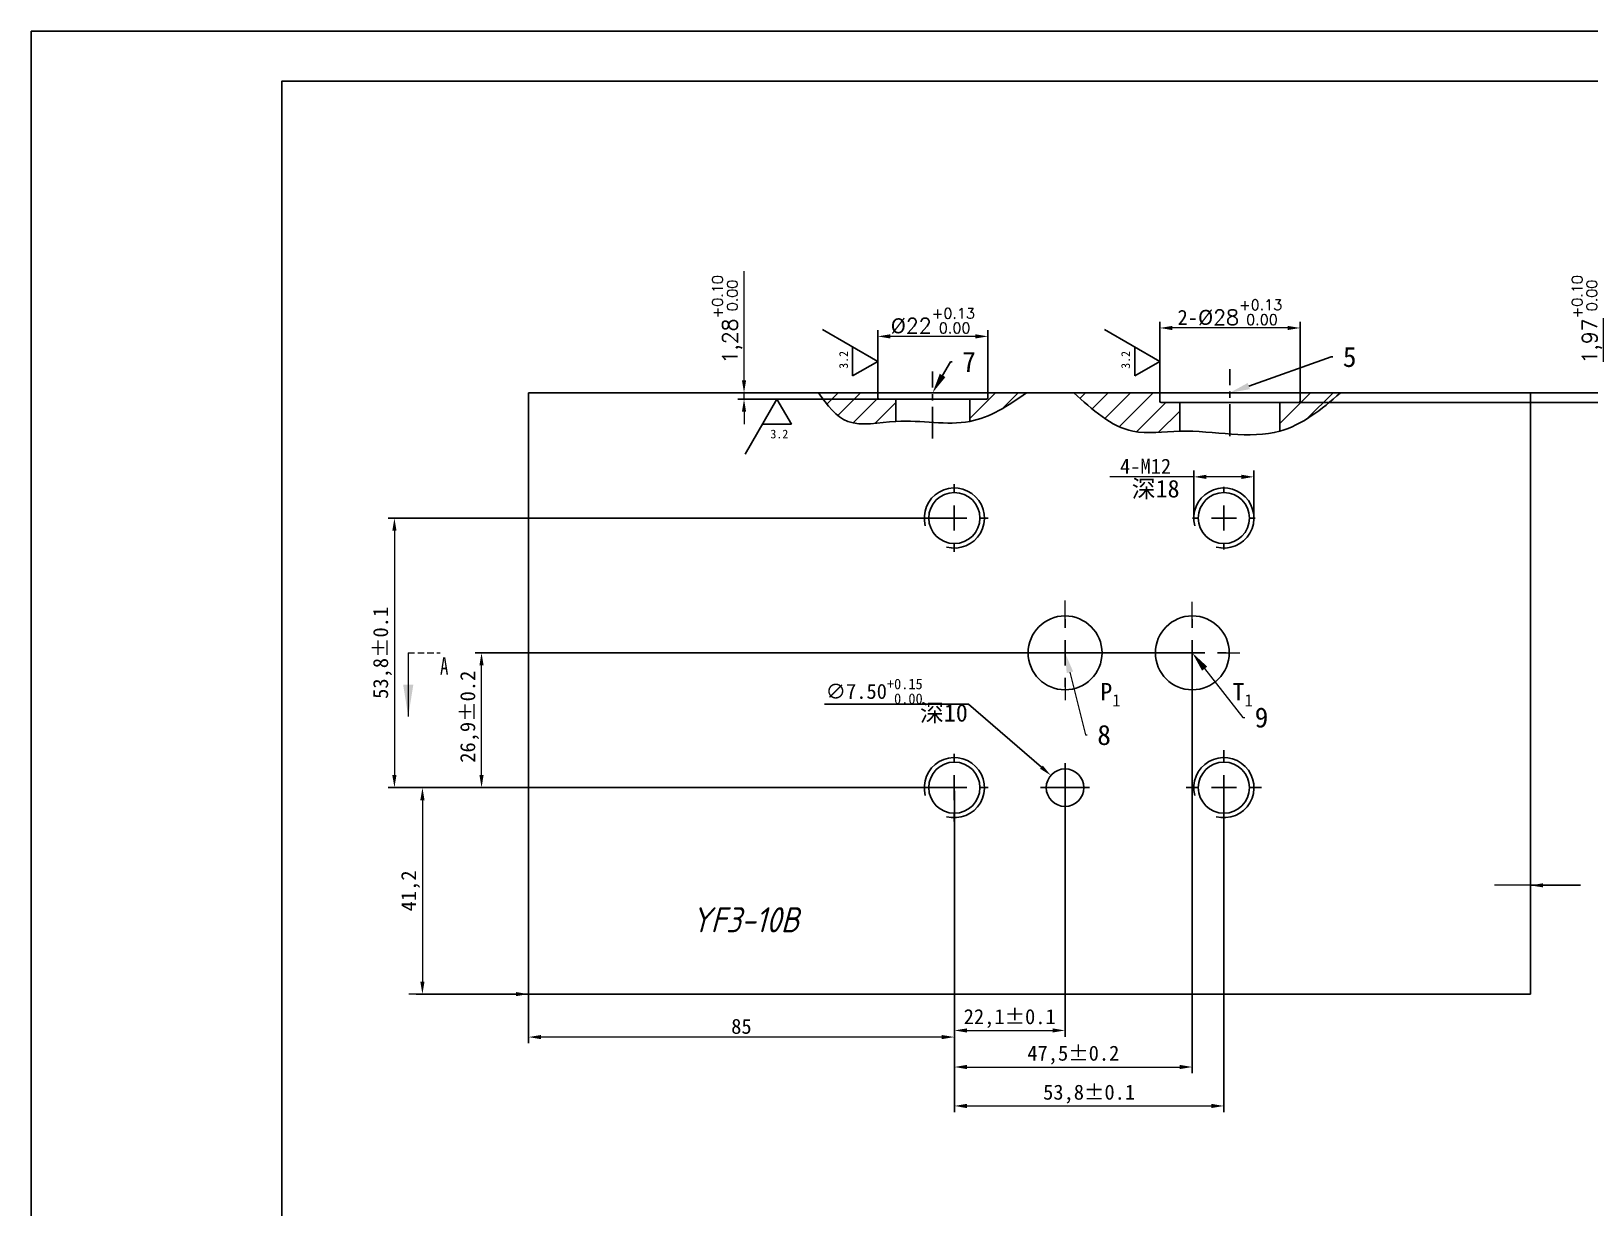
# Model space of a CAD drawing. Header units: millimetres. Extents: x 1251 to 2091, y 344 to 938.
# Drawn here: x 1250.9 to 1562, y 703.1 to 937.9 of the extents above; entities that cross this region are included whole.
import ezdxf
from ezdxf import colors
from ezdxf.entities.mleader import LeaderData, LeaderLine
from ezdxf.math import Vec2, Vec3

# ---------------------------------------------------------------- set-up
doc = ezdxf.new("R2010")
doc.units = ezdxf.units.MM
doc.header["$PDSIZE"] = -1
for name, pattern in [('CENTER', [10.16, 6.35, -1.27, 1.27, -1.27]), ('CENTERX2', [20.32, 12.7, -2.54, 2.54, -2.54]), ('HIDDEN', [1.905, 1.27, -0.635])]:
    doc.linetypes.add(name, pattern=pattern)
doc.layers.get('0').update_dxf_attribs({"lineweight": 50})
for name, color, linetype in [('10', 7, 'Continuous'), ('标注', 7, 'Continuous'), ('点划线层', 7, 'CENTER'), ('细实线层', 7, 'Continuous')]:
    doc.layers.add(name, color=color, linetype=linetype)
for name, color, linetype, lineweight in [('中心线层', 1, 'CENTERX2', 15), ('标注层', 255, 'Continuous', 15), ('粗实线', 7, 'Continuous', 30), ('细实线', 7, 'Continuous', 30)]:
    doc.layers.add(name, color=color, linetype=linetype, lineweight=lineweight)
doc.styles.add('SLDTEXTSTYLE5', font='TXT', dxfattribs={"width": 0.7})
doc.styles.add('字母数字', font='gbeitc.shx', dxfattribs={"height": 5, "bigfont": '@extfont2.shx'})
doc.dimstyles.new('ISO-25', dxfattribs={"dimtxt": 3, "dimasz": 2.5, "dimexe": 1.25, "dimexo": 0.625, "dimtad": 1, "dimtxsty": 'Standard', "dimcen": 2.5, "dimadec": 0, "dimazin": 0, "dimtfac": 1, "dimtmove": 0, "dimatfit": 3, "dimfxl": 1, "dimlwd": 15, "dimarcsym": 0})
doc.dimstyles.get("Standard").update_dxf_attribs({"dimtxt": 3, "dimasz": 2.5, "dimexe": 0.18, "dimexo": 0.0625, "dimgap": 0.09, "dimtad": 1, "dimtoh": 1, "dimzin": 0, "dimdsep": 46, "dimtxsty": 'Standard', "dimcen": 2.5, "dimadec": 0, "dimazin": 0, "dimtfac": 1, "dimtofl": 0, "dimtmove": 0, "dimatfit": 3, "dimfxl": 1, "dimtolj": 1, "dimtzin": 0, "dimarcsym": 0})
pattern_1 = [(45, (1010.393, 172.296), (-2.245064, 2.245064), [])]

# ---------------------------------------------------------------- blocks, each defined once
blk = doc.blocks.new('SW_CENTERMARKSYMBOL_6')
at = {"layer": '10', "color": 0}
for p, q in [((0, 5), (0, 6.25)), ((-5, 0), (-6.25, 0)), ((0, 0), (-2.5, 0)), ((0, 0), (0, 2.5)), ((0, 0), (0, -2.5)), ((0, 0), (2.5, 0)), ((5, 0), (6.25, 0)), ((0, -5), (0, -6.25))]:
    blk.add_line(p, q, dxfattribs=at)
blk = doc.blocks.new('SW_CENTERMARKSYMBOL_7')
at = {"layer": '10', "color": 0}
for p, q in [((0, 5), (0, 7.5)), ((-5, 0), (-7.5, 0)), ((0, 0), (-2.5, 0)), ((0, 0), (0, 2.5)), ((0, 0), (0, -2.5)), ((0, 0), (2.5, 0)), ((5, 0), (7.5, 0)), ((0, -5), (0, -7.5))]:
    blk.add_line(p, q, dxfattribs=at)
blk = doc.blocks.new('SW_CENTERMARKSYMBOL_8')
at = {"layer": '10', "color": 0}
for p, q in [((0, 5), (0, 6.75)), ((-5, 0), (-6.75, 0)), ((0, 0), (-2.5, 0)), ((0, 0), (0, 2.5)), ((0, 0), (0, -2.5)), ((0, 0), (2.5, 0)), ((5, 0), (6.75, 0)), ((0, -5), (0, -6.75))]:
    blk.add_line(p, q, dxfattribs=at)
blk = doc.blocks.new('SW_CENTERMARKSYMBOL_9')
at = {"layer": '10', "color": 0}
for p, q in [((0, 5), (0, 6.75)), ((-5, 0), (-6.75, 0)), ((0, 0), (-2.5, 0)), ((0, 0), (0, 2.5)), ((0, 0), (0, -2.5)), ((0, 0), (2.5, 0)), ((5, 0), (6.75, 0)), ((0, -5), (0, -6.75))]:
    blk.add_line(p, q, dxfattribs=at)
blk = doc.blocks.new('SW_CENTERMARKSYMBOL_10')
at = {"layer": '10', "color": 0}
for p, q in [((0, 5), (0, 6.75)), ((-5, 0), (-6.75, 0)), ((0, 0), (-2.5, 0)), ((0, 0), (0, 2.5)), ((0, 0), (0, -2.5)), ((0, 0), (2.5, 0)), ((5, 0), (6.75, 0)), ((0, -5), (0, -6.75))]:
    blk.add_line(p, q, dxfattribs=at)
blk = doc.blocks.new('SW_CENTERMARKSYMBOL_11')
at = {"layer": '10', "color": 0}
for p, q in [((0, 5), (0, 6.75)), ((-5, 0), (-6.75, 0)), ((0, 0), (-2.5, 0)), ((0, 0), (0, 2.5)), ((0, 0), (0, -2.5)), ((0, 0), (2.5, 0)), ((5, 0), (6.75, 0)), ((0, -5), (0, -6.75))]:
    blk.add_line(p, q, dxfattribs=at)
blk = doc.blocks.new('SW_CENTERMARKSYMBOL_12')
at = {"layer": '10', "color": 0}
for p, q in [((0, 2.5), (0, 4.9)), ((-2.5, 0), (-4.9, 0)), ((0, 0), (-2.5, 0)), ((0, 0), (0, 2.5)), ((0, 0), (0, -2.5)), ((0, 0), (2.5, 0)), ((2.5, 0), (4.9, 0)), ((0, -2.5), (0, -4.9))]:
    blk.add_line(p, q, dxfattribs=at)
blk = doc.blocks.new('*D33')
at = {"layer": 'Defpoints', "color": 0, "transparency": 16777216}
for p in [(1435.16, 840.73), (1323.4, 786.93), (1435.16, 786.93)]:
    blk.add_point(p, dxfattribs=at)
at = {"layer": '标注层', "color": 0, "lineweight": -2, "transparency": 16777216}
for p, q in [((1434.53, 840.73), (1322.15, 840.73)), ((1434.53, 786.93), (1322.15, 786.93))]:
    blk.add_line(p, q, dxfattribs=at)
at = {"layer": '标注层', "color": 0, "linetype": 'Continuous', "lineweight": 15, "transparency": 16777216}
blk.add_line((1323.4, 838.23), (1323.4, 789.43), dxfattribs=at)
at = {"layer": '标注层', "color": 0, "transparency": 16777216}
for points in [[(1322.98, 838.23), (1323.81, 838.23), (1323.4, 840.73)], [(1322.98, 789.43), (1323.81, 789.43), (1323.4, 786.93)]]:
    blk.add_solid(points, dxfattribs=at)
at = {"layer": '标注层', "color": 0, "transparency": 16777216, "insert": (1321.02, 813.83), "char_height": 3, "attachment_point": 5, "rotation": 90}
blk.add_mtext('53,8%%P0.1', dxfattribs=at)
blk = doc.blocks.new('*D34')
at = {"layer": 'Defpoints', "color": 0, "transparency": 16777216}
for p in [(1482.66, 813.83), (1435.16, 786.93), (1482.66, 731.18)]:
    blk.add_point(p, dxfattribs=at)
at = {"layer": '标注层', "color": 0, "lineweight": -2, "transparency": 16777216}
for p, q in [((1482.66, 813.2), (1482.66, 729.93)), ((1435.16, 786.3), (1435.16, 729.93))]:
    blk.add_line(p, q, dxfattribs=at)
at = {"layer": '标注层', "color": 0, "linetype": 'Continuous', "lineweight": 15, "transparency": 16777216}
blk.add_line((1437.66, 731.18), (1480.16, 731.18), dxfattribs=at)
at = {"layer": '标注层', "color": 0, "transparency": 16777216}
for points in [[(1437.66, 731.6), (1437.66, 730.77), (1435.16, 731.18)], [(1480.16, 731.6), (1480.16, 730.77), (1482.66, 731.18)]]:
    blk.add_solid(points, dxfattribs=at)
at = {"layer": '标注层', "color": 0, "transparency": 16777216, "insert": (1458.91, 733.56), "char_height": 3, "attachment_point": 5}
blk.add_mtext('47,5%%P0.2', dxfattribs=at)
blk = doc.blocks.new('*D35')
at = {"layer": 'Defpoints', "color": 0, "transparency": 16777216}
for p in [(1340.79, 813.83), (1482.66, 813.83), (1435.16, 786.93)]:
    blk.add_point(p, dxfattribs=at)
at = {"layer": '标注层', "color": 0, "lineweight": -2, "transparency": 16777216}
for p, q in [((1482.03, 813.83), (1339.54, 813.83)), ((1434.53, 786.93), (1339.54, 786.93))]:
    blk.add_line(p, q, dxfattribs=at)
at = {"layer": '标注层', "color": 0, "linetype": 'Continuous', "lineweight": 15, "transparency": 16777216}
blk.add_line((1340.79, 789.43), (1340.79, 811.33), dxfattribs=at)
at = {"layer": '标注层', "color": 0, "transparency": 16777216}
for points in [[(1340.37, 811.33), (1341.2, 811.33), (1340.79, 813.83)], [(1340.37, 789.43), (1341.2, 789.43), (1340.79, 786.93)]]:
    blk.add_solid(points, dxfattribs=at)
at = {"layer": '标注层', "color": 0, "transparency": 16777216, "insert": (1338.41, 801.08), "char_height": 3, "attachment_point": 5, "rotation": 90}
blk.add_mtext('26,9%%P0.2', dxfattribs=at)
blk = doc.blocks.new('*D59')
at = {"layer": 'Defpoints', "color": 0, "transparency": 16777216}
for p in [(1435.16, 786.93), (1457.26, 786.93), (1457.26, 738.48)]:
    blk.add_point(p, dxfattribs=at)
at = {"layer": '标注层', "color": 0, "lineweight": -2, "transparency": 16777216}
for p, q in [((1435.16, 786.3), (1435.16, 737.23)), ((1457.26, 786.3), (1457.26, 737.23))]:
    blk.add_line(p, q, dxfattribs=at)
at = {"layer": '标注层', "color": 0, "linetype": 'Continuous', "lineweight": 15, "transparency": 16777216}
blk.add_line((1437.66, 738.48), (1454.76, 738.48), dxfattribs=at)
at = {"layer": '标注层', "color": 0, "transparency": 16777216}
for points in [[(1437.66, 738.89), (1437.66, 738.06), (1435.16, 738.48)], [(1454.76, 738.89), (1454.76, 738.06), (1457.26, 738.48)]]:
    blk.add_solid(points, dxfattribs=at)
at = {"layer": '标注层', "color": 0, "transparency": 16777216, "insert": (1446.21, 740.85), "char_height": 3, "attachment_point": 5}
blk.add_mtext('22,1%%P0.1', dxfattribs=at)
blk = doc.blocks.new('*D60')
at = {"layer": 'Defpoints', "color": 0, "transparency": 16777216}
for p in [(1350.16, 840.73), (1435.16, 786.93), (1350.16, 737.16)]:
    blk.add_point(p, dxfattribs=at)
at = {"layer": '标注层', "color": 0, "lineweight": -2, "transparency": 16777216}
for p, q in [((1350.16, 840.1), (1350.16, 735.91)), ((1435.16, 786.3), (1435.16, 735.91))]:
    blk.add_line(p, q, dxfattribs=at)
at = {"layer": '标注层', "color": 0, "linetype": 'Continuous', "lineweight": 15, "transparency": 16777216}
blk.add_line((1432.66, 737.16), (1352.66, 737.16), dxfattribs=at)
at = {"layer": '标注层', "color": 0, "transparency": 16777216}
for points in [[(1352.66, 737.57), (1352.66, 736.74), (1350.16, 737.16)], [(1432.66, 737.57), (1432.66, 736.74), (1435.16, 737.16)]]:
    blk.add_solid(points, dxfattribs=at)
at = {"layer": '标注层', "color": 0, "transparency": 16777216, "insert": (1392.66, 739.28), "char_height": 3, "attachment_point": 5}
blk.add_mtext('85', dxfattribs=at)
blk = doc.blocks.new('*D74')
at = {"layer": 'Defpoints', "color": 0, "transparency": 16777216}
for p in [(1435.16, 786.93), (1488.96, 786.93), (1488.96, 723.41)]:
    blk.add_point(p, dxfattribs=at)
at = {"layer": '标注层', "color": 0, "lineweight": -2, "transparency": 16777216}
for p, q in [((1435.16, 786.3), (1435.16, 722.16)), ((1488.96, 786.3), (1488.96, 722.16))]:
    blk.add_line(p, q, dxfattribs=at)
at = {"layer": '标注层', "color": 0, "linetype": 'Continuous', "lineweight": 15, "transparency": 16777216}
blk.add_line((1437.66, 723.41), (1486.46, 723.41), dxfattribs=at)
at = {"layer": '标注层', "color": 0, "transparency": 16777216}
for points in [[(1437.66, 723.83), (1437.66, 722.99), (1435.16, 723.41)], [(1486.46, 723.83), (1486.46, 722.99), (1488.96, 723.41)]]:
    blk.add_solid(points, dxfattribs=at)
at = {"layer": '标注层', "color": 0, "transparency": 16777216, "insert": (1462.06, 725.78), "char_height": 3, "attachment_point": 5}
blk.add_mtext('53,8%%P0.1', dxfattribs=at)
blk = doc.blocks.new('*D75')
at = {"layer": 'Defpoints', "color": 0, "transparency": 16777216}
for p in [(1393.18, 865.73), (1423.48, 865.73), (1423.48, 864.45)]:
    blk.add_point(p, dxfattribs=at)
at = {"layer": '标注层', "color": 0, "linetype": 'Continuous', "lineweight": 15, "transparency": 16777216}
for p, q in [((1393.18, 868.23), (1393.18, 890.02)), ((1393.18, 864.45), (1393.18, 865.73)), ((1393.18, 861.95), (1393.18, 859.45))]:
    blk.add_line(p, q, dxfattribs=at)
at = {"layer": '标注层', "color": 0, "lineweight": -2, "transparency": 16777216}
for p, q in [((1422.86, 865.73), (1391.93, 865.73)), ((1422.86, 864.45), (1391.93, 864.45))]:
    blk.add_line(p, q, dxfattribs=at)
at = {"layer": '标注层', "color": 0, "transparency": 16777216}
for points in [[(1392.76, 868.23), (1393.6, 868.23), (1393.18, 865.73)], [(1392.76, 861.95), (1393.6, 861.95), (1393.18, 864.45)]]:
    blk.add_solid(points, dxfattribs=at)
at = {"layer": '标注层', "color": 0, "transparency": 16777216, "insert": (1389.82, 880.38), "char_height": 3, "attachment_point": 5, "rotation": 90}
blk.add_mtext('{\\Fromans,@extfont2|c134;1,28\\Fromans,@extfont2|c128;\\H0.7x;\\S+0.10^  0.00;}', dxfattribs=at)
blk = doc.blocks.new('*D76')
at = {"layer": 'Defpoints', "color": 0, "transparency": 16777216}
for p in [(1500.16, 865.73), (1564.76, 865.73), (1500.16, 863.76)]:
    blk.add_point(p, dxfattribs=at)
at = {"layer": '标注层', "color": 0, "linetype": 'Continuous', "lineweight": 15, "transparency": 16777216}
for p, q in [((1564.76, 868.23), (1564.76, 890.02)), ((1564.76, 863.76), (1564.76, 865.73)), ((1564.76, 861.26), (1564.76, 858.76))]:
    blk.add_line(p, q, dxfattribs=at)
at = {"layer": '标注层', "color": 0, "lineweight": -2, "transparency": 16777216}
for p, q in [((1500.78, 865.73), (1566.01, 865.73)), ((1500.78, 863.76), (1566.01, 863.76))]:
    blk.add_line(p, q, dxfattribs=at)
at = {"layer": '标注层', "color": 0, "transparency": 16777216}
for points in [[(1564.34, 868.23), (1565.17, 868.23), (1564.76, 865.73)], [(1564.34, 861.26), (1565.17, 861.26), (1564.76, 863.76)]]:
    blk.add_solid(points, dxfattribs=at)
at = {"layer": '标注层', "color": 0, "transparency": 16777216, "insert": (1561.4, 880.38), "char_height": 3, "attachment_point": 5, "rotation": 90}
blk.add_mtext('{\\Fromans,@extfont2|c134;1,97\\Fromans,@extfont2|c128;\\H0.7x;\\S+0.10^  0.00;}', dxfattribs=at)
blk = doc.blocks.new('*D77')
at = {"layer": 'Defpoints', "color": 0, "transparency": 16777216}
for p in [(1476.16, 878.66), (1476.16, 864.79), (1504.16, 864.79)]:
    blk.add_point(p, dxfattribs=at)
at = {"layer": '标注层', "color": 0, "lineweight": -2, "transparency": 16777216}
for p, q in [((1476.16, 865.42), (1476.16, 879.91)), ((1504.16, 865.42), (1504.16, 879.91))]:
    blk.add_line(p, q, dxfattribs=at)
at = {"layer": '标注层', "color": 0, "linetype": 'Continuous', "lineweight": 15, "transparency": 16777216}
blk.add_line((1501.66, 878.66), (1478.66, 878.66), dxfattribs=at)
at = {"layer": '标注层', "color": 0, "transparency": 16777216}
for points in [[(1478.66, 879.08), (1478.66, 878.24), (1476.16, 878.66)], [(1501.66, 879.08), (1501.66, 878.24), (1504.16, 878.66)]]:
    blk.add_solid(points, dxfattribs=at)
at = {"layer": '标注层', "color": 0, "transparency": 16777216, "insert": (1490.16, 881.73), "char_height": 3, "attachment_point": 5}
blk.add_mtext('2-%%C{\\Fromans,@extfont2|c134;28\\Fromans,@extfont2|c128;\\H0.7x;\\S+0.13^  0.00;}', dxfattribs=at)
blk = doc.blocks.new('*D78')
at = {"layer": 'Defpoints', "color": 0, "transparency": 16777216}
for p in [(1419.86, 876.98), (1419.86, 865.14), (1441.86, 865.14)]:
    blk.add_point(p, dxfattribs=at)
at = {"layer": '标注层', "color": 0, "lineweight": -2, "transparency": 16777216}
for p, q in [((1419.86, 865.76), (1419.86, 878.23)), ((1441.86, 865.76), (1441.86, 878.23))]:
    blk.add_line(p, q, dxfattribs=at)
at = {"layer": '标注层', "color": 0, "linetype": 'Continuous', "lineweight": 15, "transparency": 16777216}
blk.add_line((1439.36, 876.98), (1422.36, 876.98), dxfattribs=at)
at = {"layer": '标注层', "color": 0, "transparency": 16777216}
for points in [[(1422.36, 877.4), (1422.36, 876.56), (1419.86, 876.98)], [(1439.36, 877.4), (1439.36, 876.56), (1441.86, 876.98)]]:
    blk.add_solid(points, dxfattribs=at)
at = {"layer": '标注层', "color": 0, "transparency": 16777216, "insert": (1430.86, 880.05), "char_height": 3, "attachment_point": 5}
blk.add_mtext('%%C{\\Fromans,@extfont2|c134;22\\Fromans,@extfont2|c128;\\H0.7x;\\S+0.13^  0.00;}', dxfattribs=at)
blk = doc.blocks.new('*D79')
at = {"layer": 'Defpoints', "color": 0, "transparency": 16777216}
for p in [(1435.16, 786.93), (1328.99, 745.73), (1435.16, 745.73)]:
    blk.add_point(p, dxfattribs=at)
at = {"layer": '标注层', "color": 0, "lineweight": -2, "transparency": 16777216}
for p, q in [((1434.53, 786.93), (1327.74, 786.93)), ((1434.53, 745.73), (1327.74, 745.73))]:
    blk.add_line(p, q, dxfattribs=at)
at = {"layer": '标注层', "color": 0, "linetype": 'Continuous', "lineweight": 15, "transparency": 16777216}
blk.add_line((1328.99, 784.43), (1328.99, 748.23), dxfattribs=at)
at = {"layer": '标注层', "color": 0, "transparency": 16777216}
for points in [[(1328.57, 784.43), (1329.41, 784.43), (1328.99, 786.93)], [(1328.57, 748.23), (1329.41, 748.23), (1328.99, 745.73)]]:
    blk.add_solid(points, dxfattribs=at)
at = {"layer": '标注层', "color": 0, "transparency": 16777216, "insert": (1326.62, 766.33), "char_height": 3, "attachment_point": 5, "rotation": 90}
blk.add_mtext('41,2', dxfattribs=at)
blk = doc.blocks.new('*D80')
at = {"layer": 'Defpoints', "color": 0, "transparency": 16777216}
for p in [(1454.42, 789.38), (1460.09, 784.48)]:
    blk.add_point(p, dxfattribs=at)
at = {"layer": '标注层', "color": 0, "lineweight": -2, "transparency": 16777216}
for p, q in [((1409.22, 803.61), (1437.99, 803.61)), ((1437.99, 803.61), (1452.53, 791.02)), ((1457.26, 784.43), (1457.26, 789.43)), ((1454.76, 786.93), (1459.76, 786.93))]:
    blk.add_line(p, q, dxfattribs=at)
at = {"layer": '标注层', "color": 0, "transparency": 16777216}
blk.add_solid([(1452.81, 791.34), (1452.26, 790.71), (1454.42, 789.38)], dxfattribs=at)
at = {"layer": '标注层', "color": 0, "transparency": 16777216, "insert": (1419.15, 806.15), "char_height": 3, "attachment_point": 5}
blk.add_mtext('\\A1;∅7.50{\\H0.7x;\\S+0.15^  0.00;}', dxfattribs=at)
blk = doc.blocks.new('*D81')
at = {"layer": 'Defpoints', "color": 0, "transparency": 16777216}
for p in [(1494.96, 848.95), (1482.96, 840.73), (1494.96, 840.73)]:
    blk.add_point(p, dxfattribs=at)
at = {"layer": '标注层', "color": 0, "lineweight": -2, "transparency": 16777216}
for p, q in [((1482.96, 841.35), (1482.96, 850.2)), ((1494.96, 841.35), (1494.96, 850.2))]:
    blk.add_line(p, q, dxfattribs=at)
at = {"layer": '标注层', "color": 0, "linetype": 'Continuous', "lineweight": 15, "transparency": 16777216}
for p, q in [((1482.96, 848.95), (1466.21, 848.95)), ((1492.46, 848.95), (1485.46, 848.95))]:
    blk.add_line(p, q, dxfattribs=at)
at = {"layer": '标注层', "color": 0, "transparency": 16777216}
for points in [[(1485.46, 849.37), (1485.46, 848.53), (1482.96, 848.95)], [(1492.46, 849.37), (1492.46, 848.53), (1494.96, 848.95)]]:
    blk.add_solid(points, dxfattribs=at)
at = {"layer": '标注层', "color": 0, "transparency": 16777216, "insert": (1473.33, 851.07), "char_height": 3, "attachment_point": 5}
blk.add_mtext('4-M12', dxfattribs=at)

msp = doc.modelspace()

# ---------------------------------------------------------------- hatches: boundary and pattern name
at = {"linetype": 'Continuous', "lineweight": 0}
h = msp.add_hatch(dxfattribs=at)
h.set_pattern_fill('ANSI31', style=0)
h.set_pattern_definition(pattern_1)
edge = h.paths.add_edge_path()
edge.add_line((1438.233, 860.008), (1438.631, 860.09))
edge.add_line((1438.631, 860.09), (1439.027, 860.181))
edge.add_line((1439.027, 860.181), (1439.422, 860.283))
edge.add_line((1439.422, 860.283), (1439.814, 860.394))
edge.add_line((1439.814, 860.394), (1440.205, 860.515))
edge.add_line((1440.205, 860.515), (1440.594, 860.644))
edge.add_line((1440.594, 860.644), (1440.982, 860.782))
edge.add_line((1440.982, 860.782), (1441.368, 860.929))
edge.add_line((1441.368, 860.929), (1441.752, 861.084))
edge.add_line((1441.752, 861.084), (1442.135, 861.246))
edge.add_line((1442.135, 861.246), (1442.517, 861.417))
edge.add_line((1442.517, 861.417), (1442.897, 861.594))
edge.add_line((1442.897, 861.594), (1443.276, 861.779))
edge.add_line((1443.276, 861.779), (1443.654, 861.971))
edge.add_line((1443.654, 861.971), (1444.031, 862.169))
edge.add_line((1444.031, 862.169), (1444.406, 862.373))
edge.add_line((1444.406, 862.373), (1444.78, 862.583))
edge.add_line((1444.78, 862.583), (1445.154, 862.799))
edge.add_line((1445.154, 862.799), (1445.526, 863.021))
edge.add_line((1445.526, 863.021), (1445.897, 863.247))
edge.add_line((1445.897, 863.247), (1446.268, 863.478))
edge.add_line((1446.268, 863.478), (1446.637, 863.714))
edge.add_line((1446.637, 863.714), (1447.006, 863.954))
edge.add_line((1447.006, 863.954), (1447.374, 864.198))
edge.add_line((1447.374, 864.198), (1447.742, 864.446))
edge.add_line((1447.742, 864.446), (1448.109, 864.697))
edge.add_line((1448.109, 864.697), (1448.475, 864.951))
edge.add_line((1448.475, 864.951), (1448.841, 865.208))
edge.add_line((1448.841, 865.208), (1449.206, 865.468))
edge.add_line((1449.206, 865.468), (1449.571, 865.73))
edge.add_line((1449.571, 865.73), (1442.058, 865.73))
edge.add_arc((1442.058, 865.53), 0.2, 90, 180)
edge.add_line((1441.858, 865.53), (1441.858, 864.75))
edge.add_arc((1441.558, 864.75), 0.3, -90, 0, ccw=False)
edge.add_line((1441.558, 864.45), (1438.233, 864.45))
edge.add_line((1438.233, 864.45), (1438.233, 860.008))
edge = h.paths.add_edge_path()
edge.add_line((1479.7, 858.054), (1480.158, 858.068))
edge.add_line((1480.158, 858.068), (1480.158, 863.76))
edge.add_line((1480.158, 863.76), (1476.458, 863.76))
edge.add_arc((1476.458, 864.06), 0.3, 180, 270, ccw=False)
edge.add_line((1476.158, 864.06), (1476.158, 865.53))
edge.add_arc((1475.958, 865.53), 0.2, 0, 90)
edge.add_line((1475.958, 865.73), (1459.008, 865.73))
edge.add_line((1459.008, 865.73), (1459.358, 865.411))
edge.add_line((1459.358, 865.411), (1459.707, 865.092))
edge.add_line((1459.707, 865.092), (1460.057, 864.774))
edge.add_line((1460.057, 864.774), (1460.407, 864.457))
edge.add_line((1460.407, 864.457), (1460.758, 864.142))
edge.add_line((1460.758, 864.142), (1461.109, 863.83))
edge.add_line((1461.109, 863.83), (1461.461, 863.521))
edge.add_line((1461.461, 863.521), (1461.814, 863.214))
edge.add_line((1461.814, 863.214), (1462.168, 862.912))
edge.add_line((1462.168, 862.912), (1462.523, 862.613))
edge.add_line((1462.523, 862.613), (1462.88, 862.319))
edge.add_line((1462.88, 862.319), (1463.237, 862.031))
edge.add_line((1463.237, 862.031), (1463.596, 861.748))
edge.add_line((1463.596, 861.748), (1463.957, 861.471))
edge.add_line((1463.957, 861.471), (1464.32, 861.2))
edge.add_line((1464.32, 861.2), (1464.684, 860.937))
edge.add_line((1464.684, 860.937), (1465.051, 860.681))
edge.add_line((1465.051, 860.681), (1465.419, 860.433))
edge.add_line((1465.419, 860.433), (1465.79, 860.193))
edge.add_line((1465.79, 860.193), (1466.163, 859.962))
edge.add_line((1466.163, 859.962), (1466.539, 859.741))
edge.add_line((1466.539, 859.741), (1466.917, 859.529))
edge.add_line((1466.917, 859.529), (1467.298, 859.328))
edge.add_line((1467.298, 859.328), (1467.682, 859.137))
edge.add_line((1467.682, 859.137), (1468.069, 858.957))
edge.add_line((1468.069, 858.957), (1468.459, 858.789))
edge.add_line((1468.459, 858.789), (1468.853, 858.633))
edge.add_line((1468.853, 858.633), (1469.249, 858.49))
edge.add_line((1469.249, 858.49), (1469.65, 858.36))
edge.add_line((1469.65, 858.36), (1470.053, 858.243))
edge.add_line((1470.053, 858.243), (1470.461, 858.14))
edge.add_line((1470.461, 858.14), (1470.872, 858.052))
edge.add_line((1470.872, 858.052), (1471.288, 857.978))
edge.add_line((1471.288, 857.978), (1471.707, 857.918))
edge.add_line((1471.707, 857.918), (1472.13, 857.87))
edge.add_line((1472.13, 857.87), (1472.556, 857.835))
edge.add_line((1472.556, 857.835), (1472.986, 857.81))
edge.add_line((1472.986, 857.81), (1473.418, 857.794))
edge.add_line((1473.418, 857.794), (1473.853, 857.788))
edge.add_line((1473.853, 857.788), (1474.292, 857.789))
edge.add_line((1474.292, 857.789), (1474.732, 857.797))
edge.add_line((1474.732, 857.797), (1475.176, 857.811))
edge.add_line((1475.176, 857.811), (1475.621, 857.829))
edge.add_line((1475.621, 857.829), (1476.068, 857.852))
edge.add_line((1476.068, 857.852), (1476.518, 857.877))
edge.add_line((1476.518, 857.877), (1476.969, 857.905))
edge.add_line((1476.969, 857.905), (1477.421, 857.933))
edge.add_line((1477.421, 857.933), (1477.875, 857.961))
edge.add_line((1477.875, 857.961), (1478.33, 857.988))
edge.add_line((1478.33, 857.988), (1478.786, 858.014))
edge.add_line((1478.786, 858.014), (1479.243, 858.036))
edge.add_line((1479.243, 858.036), (1479.7, 858.054))
edge = h.paths.add_edge_path()
edge.add_line((1408.077, 865.73), (1408.28, 865.429))
edge.add_line((1408.28, 865.429), (1408.484, 865.131))
edge.add_line((1408.484, 865.131), (1408.689, 864.836))
edge.add_line((1408.689, 864.836), (1408.896, 864.544))
edge.add_line((1408.896, 864.544), (1409.104, 864.256))
edge.add_line((1409.104, 864.256), (1409.314, 863.973))
edge.add_line((1409.314, 863.973), (1409.526, 863.694))
edge.add_line((1409.526, 863.694), (1409.74, 863.421))
edge.add_line((1409.74, 863.421), (1409.956, 863.154))
edge.add_line((1409.956, 863.154), (1410.175, 862.893))
edge.add_line((1410.175, 862.893), (1410.397, 862.638))
edge.add_line((1410.397, 862.638), (1410.622, 862.39))
edge.add_line((1410.622, 862.39), (1410.849, 862.15))
edge.add_line((1410.849, 862.15), (1411.08, 861.918))
edge.add_line((1411.08, 861.918), (1411.315, 861.695))
edge.add_line((1411.315, 861.695), (1411.553, 861.48))
edge.add_line((1411.553, 861.48), (1411.795, 861.274))
edge.add_line((1411.795, 861.274), (1412.04, 861.079))
edge.add_line((1412.04, 861.079), (1412.29, 860.893))
edge.add_line((1412.29, 860.893), (1412.545, 860.718))
edge.add_line((1412.545, 860.718), (1412.803, 860.555))
edge.add_line((1412.803, 860.555), (1413.067, 860.402))
edge.add_line((1413.067, 860.402), (1413.335, 860.262))
edge.add_line((1413.335, 860.262), (1413.609, 860.134))
edge.add_line((1413.609, 860.134), (1413.888, 860.019))
edge.add_line((1413.888, 860.019), (1414.172, 859.918))
edge.add_line((1414.172, 859.918), (1414.461, 859.829))
edge.add_line((1414.461, 859.829), (1414.756, 859.752))
edge.add_line((1414.756, 859.752), (1415.055, 859.687))
edge.add_line((1415.055, 859.687), (1415.359, 859.632))
edge.add_line((1415.359, 859.632), (1415.667, 859.589))
edge.add_line((1415.667, 859.589), (1415.98, 859.554))
edge.add_line((1415.98, 859.554), (1416.296, 859.529))
edge.add_line((1416.296, 859.529), (1416.616, 859.513))
edge.add_line((1416.616, 859.513), (1416.94, 859.504))
edge.add_line((1416.94, 859.504), (1417.267, 859.503))
edge.add_line((1417.267, 859.503), (1417.598, 859.508))
edge.add_line((1417.598, 859.508), (1417.931, 859.519))
edge.add_line((1417.931, 859.519), (1418.267, 859.535))
edge.add_line((1418.267, 859.535), (1418.605, 859.557))
edge.add_line((1418.605, 859.557), (1418.946, 859.582))
edge.add_line((1418.946, 859.582), (1419.288, 859.611))
edge.add_line((1419.288, 859.611), (1419.633, 859.643))
edge.add_line((1419.633, 859.643), (1419.979, 859.677))
edge.add_line((1419.979, 859.677), (1420.327, 859.713))
edge.add_line((1420.327, 859.713), (1420.676, 859.75))
edge.add_line((1420.676, 859.75), (1421.025, 859.787))
edge.add_line((1421.025, 859.787), (1421.376, 859.824))
edge.add_line((1421.376, 859.824), (1421.727, 859.861))
edge.add_line((1421.727, 859.861), (1422.078, 859.895))
edge.add_line((1422.078, 859.895), (1422.43, 859.928))
edge.add_line((1422.43, 859.928), (1422.781, 859.958))
edge.add_line((1422.781, 859.958), (1423.133, 859.985))
edge.add_line((1423.133, 859.985), (1423.483, 860.008))
edge.add_line((1423.483, 860.008), (1423.483, 864.45))
edge.add_line((1423.483, 864.45), (1420.158, 864.45))
edge.add_arc((1420.158, 864.75), 0.3, 180, 270, ccw=False)
edge.add_line((1419.858, 864.75), (1419.858, 865.53))
edge.add_arc((1419.658, 865.53), 0.2, 0, 90)
edge.add_line((1419.658, 865.73), (1408.077, 865.73))
h = msp.add_hatch(dxfattribs=at)
h.set_pattern_fill('ANSI31', style=0)
h.set_pattern_definition(pattern_1)
edge = h.paths.add_edge_path()
edge.add_line((1500.158, 858.068), (1500.752, 858.246))
edge.add_line((1500.752, 858.246), (1501.34, 858.446))
edge.add_line((1501.34, 858.446), (1501.922, 858.667))
edge.add_line((1501.922, 858.667), (1502.498, 858.909))
edge.add_line((1502.498, 858.909), (1503.07, 859.17))
edge.add_line((1503.07, 859.17), (1503.636, 859.449))
edge.add_line((1503.636, 859.449), (1504.198, 859.747))
edge.add_line((1504.198, 859.747), (1504.755, 860.061))
edge.add_line((1504.755, 860.061), (1505.309, 860.39))
edge.add_line((1505.309, 860.39), (1505.858, 860.735))
edge.add_line((1505.858, 860.735), (1506.403, 861.094))
edge.add_line((1506.403, 861.094), (1506.944, 861.467))
edge.add_line((1506.944, 861.467), (1507.483, 861.852))
edge.add_line((1507.483, 861.852), (1508.018, 862.248))
edge.add_line((1508.018, 862.248), (1508.55, 862.655))
edge.add_line((1508.55, 862.655), (1509.08, 863.072))
edge.add_line((1509.08, 863.072), (1509.608, 863.498))
edge.add_line((1509.608, 863.498), (1510.133, 863.932))
edge.add_line((1510.133, 863.932), (1510.656, 864.373))
edge.add_line((1510.656, 864.373), (1511.178, 864.82))
edge.add_line((1511.178, 864.82), (1511.698, 865.273))
edge.add_line((1511.698, 865.273), (1512.217, 865.73))
edge.add_line((1512.217, 865.73), (1504.358, 865.73))
edge.add_arc((1504.358, 865.53), 0.2, 90, 180)
edge.add_line((1504.158, 865.53), (1504.158, 864.06))
edge.add_arc((1503.858, 864.06), 0.3, -90, 0, ccw=False)
edge.add_line((1503.858, 863.76), (1500.158, 863.76))
edge.add_line((1500.158, 863.76), (1500.158, 858.068))

# ---------------------------------------------------------------- linework, layer by layer
at = {"color": 7, "linetype": 'Continuous', "lineweight": 30}
for p, q in [((1350.158, 865.73), (1350.158, 745.73)), ((1350.158, 865.73), (1550.158, 865.73)), ((1419.858, 864.75), (1419.858, 865.53)), ((1441.858, 865.53), (1441.858, 864.75)), ((1476.158, 864.06), (1476.158, 865.53)), ((1504.158, 865.53), (1504.158, 864.06)), ((1550.158, 865.73), (1550.158, 745.73)), ((1420.158, 864.45), (1423.483, 864.45)), ((1423.483, 860.008), (1423.483, 864.45)), ((1423.483, 864.45), (1438.233, 864.45)), ((1438.233, 864.45), (1438.233, 860.008)), ((1438.233, 864.45), (1441.558, 864.45)), ((1476.458, 863.76), (1480.158, 863.76)), ((1480.158, 858.068), (1480.158, 863.76)), ((1480.158, 863.76), (1500.158, 863.76)), ((1500.158, 863.76), (1500.158, 858.068)), ((1500.158, 863.76), (1503.858, 863.76)), ((1350.158, 745.73), (1550.158, 745.73))]:
    msp.add_line(p, q, dxfattribs=at)
at = {"color": 7, "linetype": 'Continuous', "lineweight": 15}
for p, q in [((1419.658, 865.73), (1350.158, 865.73)), ((1419.658, 865.73), (1442.058, 865.73)), ((1475.958, 865.73), (1442.058, 865.73)), ((1475.958, 865.73), (1504.358, 865.73)), ((1550.158, 865.73), (1504.358, 865.73))]:
    msp.add_line(p, q, dxfattribs=at)
at = {"color": 7, "linetype": 'Continuous', "lineweight": 30}
for centre, radius in [((1435.158, 840.73), 5.1), ((1488.958, 840.73), 5.1), ((1457.258, 813.83), 7.375), ((1482.658, 813.83), 7.375), ((1435.158, 786.93), 5.1), ((1457.258, 786.93), 3.75), ((1488.958, 786.93), 5.1)]:
    msp.add_circle(centre, radius, dxfattribs=at)
for centre, radius, start, end in [((1419.658, 865.53), 0.2, 0, 90), ((1442.058, 865.53), 0.2, 90, 180), ((1475.958, 865.53), 0.2, 0, 90), ((1504.358, 865.53), 0.2, 90, 180), ((1420.158, 864.75), 0.3, 180, 270), ((1441.558, 864.75), 0.3, 270, 0), ((1476.458, 864.06), 0.3, 180, 270), ((1503.858, 864.06), 0.3, 270, 0)]:
    msp.add_arc(centre, radius, start, end, dxfattribs=at)
at = {"color": 7, "linetype": 'Continuous', "lineweight": -3}
for centre in [(1435.158, 840.73), (1488.958, 840.73), (1435.158, 786.93), (1488.958, 786.93)]:
    msp.add_arc(centre, 6, 255, 195, dxfattribs=at)
at = {"layer": '中心线层'}
for p, q in [((1457.258, 820.58), (1457.258, 824.252)), ((1482.658, 820.58), (1482.658, 823.996)), ((1475.908, 813.83), (1474.11, 813.83)), ((1489.408, 813.83), (1492.178, 813.83)), ((1457.258, 807.08), (1457.258, 804.418))]:
    msp.add_line(p, q, dxfattribs=at)
at = {"layer": '标注层', "linetype": 'HIDDEN'}
msp.add_line((1326.158, 813.83), (1332.508, 813.83), dxfattribs=at)
at = {"layer": '标注层', "linetype": 'Continuous'}
msp.add_line((1326.158, 813.83), (1326.158, 801.13), dxfattribs=at)
msp.add_solid([(1326.158, 801.13), (1327.174, 807.48), (1325.142, 807.48)], dxfattribs=at)
at = {"layer": '点划线层'}
for p, q in [((1430.818, 856.592), (1430.818, 869.964)), ((1490.158, 857.074), (1490.158, 870.446)), ((1423.483, 864.45), (1430.818, 864.45)), ((1480.158, 863.76), (1490.158, 863.76))]:
    msp.add_line(p, q, dxfattribs=at)
at = {"layer": '粗实线'}
msp.add_lwpolyline([(1300.902, 353.886), (2080.902, 353.886), (2080.902, 927.886), (1300.902, 927.886)], close=True, dxfattribs=at)
at = {"layer": '细实线'}
msp.add_lwpolyline([(1250.894, 343.886), (2090.894, 343.886), (2090.894, 937.886), (1250.894, 937.886)], close=True, dxfattribs=at)
at = {"layer": '细实线层'}
for p, q in [((1419.858, 871.997), (1408.858, 878.348)), ((1476.158, 871.997), (1465.158, 878.348)), ((1414.858, 869.111), (1414.858, 874.884)), ((1471.158, 869.111), (1471.158, 874.884)), ((1419.858, 871.997), (1414.858, 869.111)), ((1476.158, 871.997), (1471.158, 869.111)), ((1399.745, 864.45), (1393.395, 853.45)), ((1399.745, 864.45), (1402.632, 859.45)), ((1402.632, 859.45), (1396.859, 859.45))]:
    msp.add_line(p, q, dxfattribs=at)
for points, knots in [([(1408.077, 865.73), (1409.77, 863.203), (1413.613, 858.257), (1425.467, 861.087), (1437.968, 858.098), (1445.924, 863.099), (1449.571, 865.73)], [1.6099749, 1.6099749, 1.6099749, 1.6099749, 9.9203844, 19.4873195, 34.2373195, 47.0732263, 47.0732263, 47.0732263, 47.0732263]), ([(1459.008, 865.73), (1462.713, 862.343), (1468.886, 856.7), (1483.784, 859.097), (1499.151, 855.032), (1508.415, 862.362), (1512.217, 865.73)], [0, 0, 0, 0, 14.0570393, 23.4218249, 43.4218249, 57.8421862, 57.8421862, 57.8421862, 57.8421862])]:
    msp.add_open_spline(points, degree=3, knots=knots, dxfattribs=at)

# ---------------------------------------------------------------- block references
at = {"layer": '中心线层', "lineweight": 30}
for name, p in [('SW_CENTERMARKSYMBOL_9', (1435.158, 840.73)), ('SW_CENTERMARKSYMBOL_6', (1488.958, 840.73)), ('SW_CENTERMARKSYMBOL_10', (1457.258, 813.83)), ('SW_CENTERMARKSYMBOL_11', (1482.658, 813.83)), ('SW_CENTERMARKSYMBOL_8', (1435.158, 786.93)), ('SW_CENTERMARKSYMBOL_7', (1488.958, 786.93)), ('SW_CENTERMARKSYMBOL_12', (1457.258, 786.93))]:
    msp.add_blockref(name, p, dxfattribs=at)

# ---------------------------------------------------------------- texts
at = {"layer": '标注', "insert": (1382.684, 763.063), "char_height": 5, "width": 20.83911, "attachment_point": 1, "style": '字母数字'}
msp.add_mtext('{\\Fgbeitc,@extfont2|c134;Y}F3-10B', dxfattribs=at)
at = {"layer": '标注层', "char_height": 3.5, "attachment_point": 1}
for s, width, insert in [('{\\fSimSun|b0|i0|c134|p2;深}18', 9.67731, (1470.574, 848.346)), ('{\\fSimSun|b0|i0|c134|p2;深}10', 10.00637, (1428.305, 803.613))]:
    msp.add_mtext_dynamic_manual_height_columns(s, width=width, gutter_width=17.5, heights=[0], dxfattribs=dict(at, insert=insert))
at = {"layer": '标注层', "linetype": 'Continuous', "insert": (1332.508, 812.964), "char_height": 3.5, "attachment_point": 1, "style": 'SLDTEXTSTYLE5'}
msp.add_mtext('A', dxfattribs=at)
at = {"layer": '细实线层', "char_height": 1.75, "attachment_point": 1, "rotation": 90}
for insert in [(1412.169, 870.506), (1468.469, 870.506)]:
    msp.add_mtext_dynamic_manual_height_columns('3.2', width=3.5, gutter_width=17.5, heights=[0], dxfattribs=dict(at, insert=insert))
at = {"layer": '细实线层', "attachment_point": 1}
for s, width, insert, char_height in [('3.2', 3.5, (1398.44, 858.376), 1.75), ('\\A1;P{\\H0.7x;\\S^ 1;}', 10.00734, (1464.304, 807.826), 3.5), ('\\A1;T{\\H0.7x;\\S^ 1;}', 10.00734, (1490.694, 807.826), 3.5)]:
    msp.add_mtext_dynamic_manual_height_columns(s, width=width, gutter_width=17.5, heights=[0], dxfattribs=dict(at, insert=insert, char_height=char_height))

# ---------------------------------------------------------------- dimensions: what is measured, and where the dimension line sits
at = {"layer": '标注层'}
for base, p1, p2, picture, middle in [((1393.18, 865.73), (1423.483, 864.45), (1423.483, 865.73), '*D75', (1389.819, 880.376)), ((1564.757, 865.73), (1500.158, 863.76), (1500.158, 865.73), '*D76', (1561.396, 880.376))]:
    dim = msp.add_linear_dim(base=base, p1=p1, p2=p2, angle=90, text='{\\Fromans,@extfont2|c134;<>\\Fromans,@extfont2|c128;\\H0.7x;\\S+0.10^  0.00;}', dimstyle='ISO-25', dxfattribs=at)
    dim.commit()
    dim.dimension.update_dxf_attribs({"geometry": picture, "text_midpoint": middle})
for base, p1, p2, text, picture, middle in [((1419.858, 876.98), (1441.858, 865.14), (1419.858, 865.14), '%%C{\\Fromans,@extfont2|c134;<>\\Fromans,@extfont2|c128;\\H0.7x;\\S+0.13^  0.00;}', '*D78', (1430.858, 880.055)), ((1476.158, 878.659), (1504.158, 864.795), (1476.158, 864.795), '2-%%C{\\Fromans,@extfont2|c134;<>\\Fromans,@extfont2|c128;\\H0.7x;\\S+0.13^  0.00;}', '*D77', (1490.158, 881.734))]:
    dim = msp.add_linear_dim(base=base, p1=p1, p2=p2, text=text, dimstyle='ISO-25', dxfattribs=at)
    dim.commit()
    dim.dimension.update_dxf_attribs({"geometry": picture, "text_midpoint": middle})
for base, p1, p2, text, picture, middle in [((1494.958, 848.949), (1482.958, 840.73), (1494.958, 840.73), '4-M<>', '*D81', (1473.333, 848.949)), ((1482.658, 731.183), (1435.158, 786.93), (1482.658, 813.83), '<>%%P0.2', '*D34', (1458.908, 731.183)), ((1457.258, 738.477), (1435.158, 786.93), (1457.258, 786.93), '<>%%P0.1', '*D59', (1446.208, 738.477)), ((1488.958, 723.409), (1435.158, 786.93), (1488.958, 786.93), '<>%%P0.1', '*D74', (1462.058, 723.409))]:
    dim = msp.add_linear_dim(base=base, p1=p1, p2=p2, text=text, dimstyle='ISO-25', dxfattribs=at)
    dim.commit()
    dim.dimension.update_dxf_attribs({"geometry": picture, "text_midpoint": middle, "dimtype": 160})
for base, p1, p2, text, picture, middle in [((1323.396, 786.93), (1435.158, 840.73), (1435.158, 786.93), '<>%%P0.1', '*D33', (1323.396, 813.83)), ((1340.787, 813.83), (1435.158, 786.93), (1482.658, 813.83), '<>%%P0.2', '*D35', (1340.787, 801.079))]:
    dim = msp.add_linear_dim(base=base, p1=p1, p2=p2, angle=90, text=text, dimstyle='ISO-25', dxfattribs=at)
    dim.commit()
    dim.dimension.update_dxf_attribs({"geometry": picture, "text_midpoint": middle, "dimtype": 160})
dim = msp.add_linear_dim(base=(1350.158, 737.157), p1=(1435.158, 786.93), p2=(1350.158, 840.73), dimstyle='ISO-25', dxfattribs=at)
dim.commit()
dim.dimension.update_dxf_attribs({"geometry": '*D60', "text_midpoint": (1392.658, 737.157), "dimtype": 160})
dim = msp.add_diameter_dim_2p(p1=(1460.094, 784.476), p2=(1454.423, 789.384), text='<>{\\H0.7x;\\S+0.15^  0.00;}', dimstyle='Standard', dxfattribs=at)
dim.commit()
dim.dimension.update_dxf_attribs({"geometry": '*D80', "text_midpoint": (1419.145, 803.613), "dimtype": 163})
dim = msp.add_linear_dim(base=(1328.991, 745.73), p1=(1435.158, 786.93), p2=(1435.158, 745.73), angle=90, dimstyle='ISO-25', dxfattribs=at)
dim.commit()
dim.dimension.update_dxf_attribs({"geometry": '*D79', "text_midpoint": (1326.616, 766.33)})

# ---------------------------------------------------------------- leaders
ml = msp.add_multileader_mtext('Standard', dxfattribs=at)
ml.set_content('8', color=256)
ml.set_leader_properties(linetype='ByLayer', lineweight=-1)
ml.build(insert=Vec2(0, 0))
ml.multileader.update_dxf_attribs({"text_right_attachment_type": 6, "dogleg_length": 0.36})
ctx = ml.context
ctx.base_point, ctx.plane_origin = Vec3(1461.692, 797.451), Vec3(1457.258, 813.83)
ctx.right_attachment = 6
notes = []
notes.append((ctx, [(0, (1, 1, 0), (1461.332, 797.451), (1, 0), 0.36, [(0, [(1457.258, 813.83)], 0, [])])]))
ctx.mtext.insert, ctx.mtext.flow_direction = Vec3(1463.692, 799.451), 5
ml = msp.add_multileader_mtext('Standard', dxfattribs=at)
ml.set_content('9', color=256)
ml.set_leader_properties(linetype='ByLayer', lineweight=-1)
ml.build(insert=Vec2(0, 0))
ml.multileader.update_dxf_attribs({"text_right_attachment_type": 6, "dogleg_length": 0.36})
ctx = ml.context
ctx.base_point, ctx.plane_origin = Vec3(1493.116, 800.939), Vec3(1482.658, 813.83)
ctx.right_attachment = 6
notes.append((ctx, [(0, (1, 1, 0), (1492.756, 800.939), (1, 0), 0.36, [(0, [(1482.658, 813.83)], 0, [])])]))
ctx.mtext.insert, ctx.mtext.flow_direction = Vec3(1495.116, 802.939), 5
at = {"layer": '细实线层'}
for points in [[(1550.158, 767.431), (1560.14, 767.455), (1542.961, 767.459)], [(1350.158, 745.73), (1333.347, 745.73), (1326.287, 745.732)]]:
    msp.add_leader(points, dimstyle='ISO-25', override={"dimgap": 0.625, "dimtad": 0}, dxfattribs=at)
ml = msp.add_multileader_mtext('Standard', dxfattribs=at)
ml.set_content('5', color=256)
ml.set_leader_properties(linetype='ByLayer', lineweight=-1)
ml.build(insert=Vec2(0, 0))
ml.multileader.update_dxf_attribs({"text_right_attachment_type": 6, "dogleg_length": 0.36})
ctx = ml.context
ctx.base_point, ctx.plane_origin = Vec3(1510.705, 872.881), Vec3(1490.158, 865.73)
ctx.right_attachment = 6
notes.append((ctx, [(0, (1, 1, 0), (1510.345, 872.881), (1, 0), 0.36, [(0, [(1490.158, 865.73)], 0, [])])]))
ctx.mtext.insert, ctx.mtext.flow_direction = Vec3(1512.705, 874.881), 5
ml = msp.add_multileader_mtext('Standard', dxfattribs=at)
ml.set_content('7', color=256)
ml.set_leader_properties(linetype='ByLayer', lineweight=-1)
ml.build(insert=Vec2(0, 0))
ml.multileader.update_dxf_attribs({"text_right_attachment_type": 6, "dogleg_length": 0.36})
ctx = ml.context
ctx.base_point, ctx.plane_origin = Vec3(1434.743, 871.904), Vec3(1430.818, 865.73)
ctx.right_attachment = 6
notes.append((ctx, [(0, (1, 1, 0), (1434.383, 871.904), (1, 0), 0.36, [(0, [(1430.818, 865.73)], 0, [])])]))
ctx.mtext.insert, ctx.mtext.flow_direction = Vec3(1436.743, 873.904), 5
for ctx, leaders in notes:
    for number, flags, end, landing, length, lines in leaders:
        leader = LeaderData()
        leader.index, (leader.has_last_leader_line, leader.has_dogleg_vector, leader.attachment_direction) = number, flags
        leader.last_leader_point, leader.dogleg_vector, leader.dogleg_length = Vec3(end), Vec3(landing), length
        for number, points, colour, breaks in lines:
            line = LeaderLine()
            line.index, line.vertices, line.color, line.breaks = number, Vec3.list(points), colors.encode_raw_color(colour), breaks
            leader.lines.append(line)
        ctx.leaders.append(leader)

doc.saveas('drawing.dxf')
